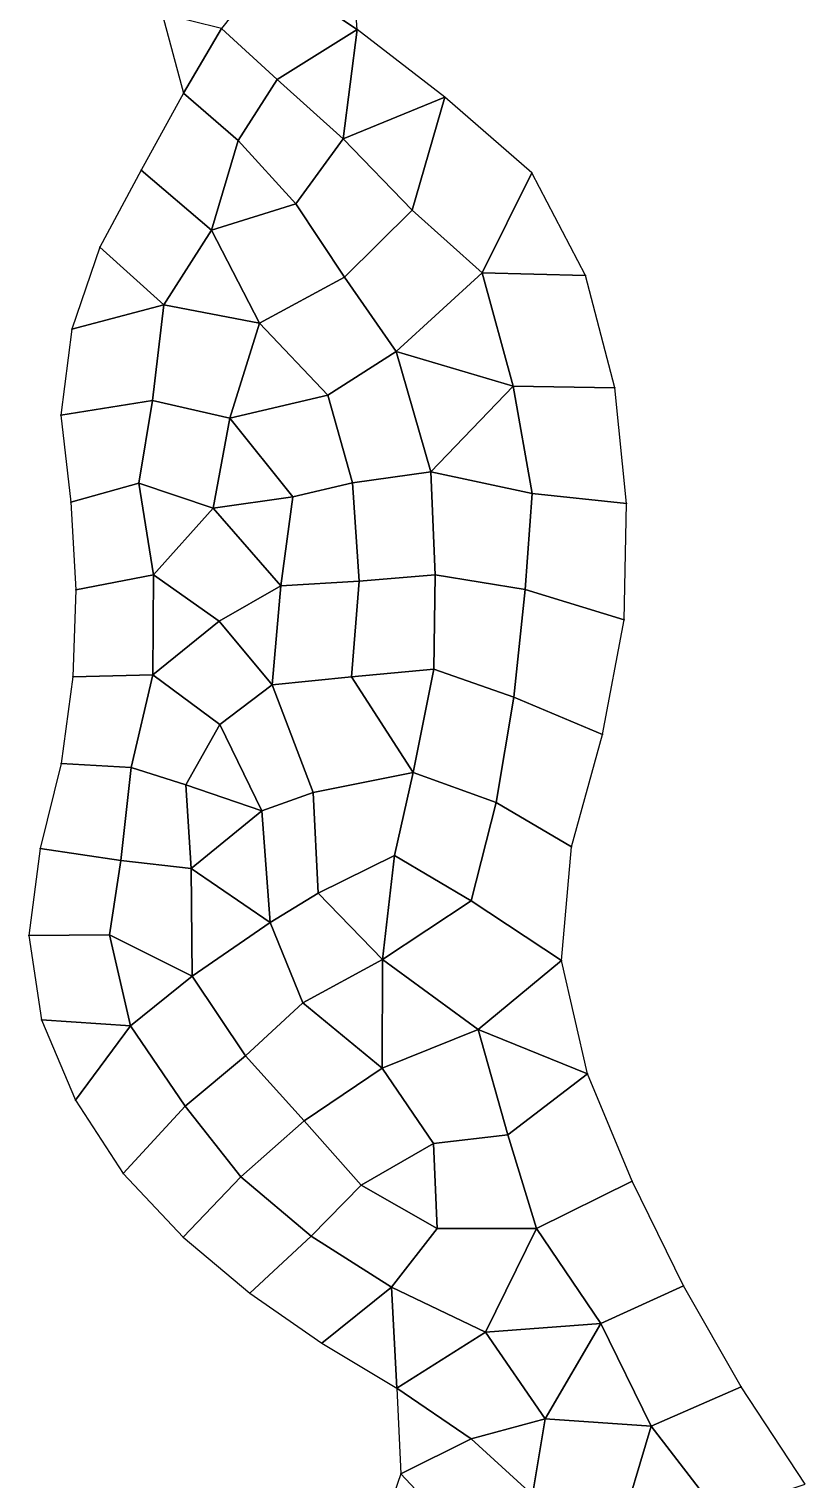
# Model space of a CAD drawing. Extents: x 380707 to 407438, y 6452841 to 6483357.
# Drawn here: x 391432 to 392230, y 6456323 to 6457813 of the extents above; entities that cross this region are included whole.
import ezdxf

# ---------------------------------------------------------------- set-up
doc = ezdxf.new("R2010")
doc.units = 0
for name, color, linetype in [('MESH_BOUND', 25, 'CONTINUOUS'), ('MESH_ELEMS', 18, 'CONTINUOUS'), ('MESH_NODES', 18, 'CONTINUOUS')]:
    doc.layers.add(name, color=color, linetype=linetype)

msp = doc.modelspace()

# ---------------------------------------------------------------- linework, layer by layer
at = {"layer": 'MESH_BOUND', "color": 25}
for points in [[(391769.619, 6457812.63, 2.616), (391761.075, 6457930.15, 1.83)], [(391569.168, 6457828.73, 2.028), (391590.957, 6457747.07, 2.725)], [(391860.075, 6457743.24, -0.376), (391769.619, 6457812.63, 2.616)], [(391590.957, 6457747.07, 2.725), (391547.592, 6457668.21, -0.428)], [(391949.509, 6457665.35, -2.216), (391860.075, 6457743.24, -0.376)], [(391547.592, 6457668.21, -0.428), (391505.054, 6457588.9, -1.624)], [(392004.7, 6457559.88, -0.343), (391949.509, 6457665.35, -2.216)], [(391505.054, 6457588.9, -1.624), (391476.249, 6457504.64, 0.621)], [(392034.814, 6457444.37, -0.334), (392004.7, 6457559.88, -0.343)], [(391476.249, 6457504.64, 0.621), (391464.858, 6457416.15, 1.753)], [(392046.735, 6457325.41, -0.332), (392034.814, 6457444.37, -0.334)], [(391464.858, 6457416.15, 1.753), (391475.124, 6457326.74, 2.16)], [(391475.124, 6457326.74, 2.16), (391480.243, 6457236.91, 1.731)], [(392044.223, 6457205.79, 0.083), (392046.735, 6457325.41, -0.332)], [(391480.243, 6457236.91, 1.731), (391477.12, 6457147.22, 1.438)], [(392022.254, 6457088.17, -0.094), (392044.223, 6457205.79, 0.083)], [(391477.12, 6457147.22, 1.438), (391465.128, 6457058.19, 0.897)], [(391990.2, 6456972.81, 0.885), (392022.254, 6457088.17, -0.094)], [(391465.128, 6457058.19, 0.897), (391443.6, 6456970.81, 0.46)], [(391443.6, 6456970.81, 0.46), (391432.132, 6456881.6, -0.197)], [(391980.072, 6456855.66, 1.055), (391990.2, 6456972.81, 0.885)], [(391432.132, 6456881.6, -0.197), (391445.153, 6456794.8, -0.263)], [(392006.789, 6456739.41, 0.625), (391980.072, 6456855.66, 1.055)], [(391445.153, 6456794.8, -0.263), (391479.86, 6456712.32, -0.283)], [(392052.685, 6456628.96, 0.688), (392006.789, 6456739.41, 0.625)], [(391479.86, 6456712.32, -0.283), (391529.015, 6456636.93, -0.134)], [(391529.015, 6456636.93, -0.134), (391590.659, 6456571.5, -0.002)], [(392105.332, 6456521.42, 0.875), (392052.685, 6456628.96, 0.688)], [(391590.659, 6456571.5, -0.002), (391659.372, 6456513.88, -0.172)], [(391659.372, 6456513.88, -0.172), (391733.327, 6456462.72, -0.328)], [(392164.892, 6456417.78, 0.761), (392105.332, 6456521.42, 0.875)], [(391733.327, 6456462.72, -0.328), (391810.434, 6456416.32, 0.841)], [(391810.434, 6456416.32, 0.841), (391814.806, 6456328.31, 1.8)], [(392230.43, 6456317.6, 0.763), (392164.892, 6456417.78, 0.761)], [(391814.806, 6456328.31, 1.8), (391786.217, 6456245.85, 0.796)]]:
    msp.add_polyline3d(points, dxfattribs=at)
at = {"layer": 'MESH_ELEMS', "color": 178}
for points in [[(391677.746, 6457874.12, -6.436), (391769.619, 6457812.63, 2.616), (391761.075, 6457930.15, 1.83), (391677.746, 6457874.12, -6.436)], [(391677.746, 6457874.12, -6.436), (391630.346, 6457813.67, -4.16), (391687.387, 6457761.37, -2.263), (391769.619, 6457812.63, 2.616)], [(391569.168, 6457828.73, 2.028), (391590.957, 6457747.07, 2.725), (391630.346, 6457813.67, -4.16), (391569.168, 6457828.73, 2.028)], [(391590.957, 6457747.07, 2.725), (391647.462, 6457698.47, -2.479), (391687.387, 6457761.37, -2.263), (391630.346, 6457813.67, -4.16)], [(391755.232, 6457700.37, -3.678), (391769.619, 6457812.63, 2.616), (391687.387, 6457761.37, -2.263), (391755.232, 6457700.37, -3.678)], [(391860.075, 6457743.24, -0.376), (391769.619, 6457812.63, 2.616), (391755.232, 6457700.37, -3.678), (391860.075, 6457743.24, -0.376)], [(391755.232, 6457700.37, -3.678), (391687.387, 6457761.37, -2.263), (391647.462, 6457698.47, -2.479), (391706.56, 6457633.32, -2.631)], [(391647.462, 6457698.47, -2.479), (391590.957, 6457747.07, 2.725), (391547.592, 6457668.21, -0.428), (391619.981, 6457606.55, -4.219)], [(391755.232, 6457700.37, -3.678), (391826.335, 6457626.98, -9.297), (391860.075, 6457743.24, -0.376), (391755.232, 6457700.37, -3.678)], [(391949.509, 6457665.35, -2.216), (391860.075, 6457743.24, -0.376), (391826.335, 6457626.98, -9.297), (391898.182, 6457562.64, -5.196)], [(391647.462, 6457698.47, -2.479), (391619.981, 6457606.55, -4.219), (391706.56, 6457633.32, -2.631), (391647.462, 6457698.47, -2.479)], [(391706.56, 6457633.32, -2.631), (391756.695, 6457558.18, -7.228), (391826.335, 6457626.98, -9.297), (391755.232, 6457700.37, -3.678)], [(391505.054, 6457588.9, -1.624), (391570.781, 6457529.58, -4.68), (391619.981, 6457606.55, -4.219), (391547.592, 6457668.21, -0.428)], [(391898.182, 6457562.64, -5.196), (392004.7, 6457559.88, -0.343), (391949.509, 6457665.35, -2.216), (391898.182, 6457562.64, -5.196)], [(391669.401, 6457510.73, -5.4), (391756.695, 6457558.18, -7.228), (391706.56, 6457633.32, -2.631), (391619.981, 6457606.55, -4.219)], [(391898.182, 6457562.64, -5.196), (391826.335, 6457626.98, -9.297), (391756.695, 6457558.18, -7.228), (391809.779, 6457481.86, -5.537)], [(391669.401, 6457510.73, -5.4), (391619.981, 6457606.55, -4.219), (391570.781, 6457529.58, -4.68), (391669.401, 6457510.73, -5.4)], [(391570.781, 6457529.58, -4.68), (391505.054, 6457588.9, -1.624), (391476.249, 6457504.64, 0.621), (391570.781, 6457529.58, -4.68)], [(391756.695, 6457558.18, -7.228), (391669.401, 6457510.73, -5.4), (391739.455, 6457436.91, -5.146), (391809.779, 6457481.86, -5.537)], [(391898.182, 6457562.64, -5.196), (391809.779, 6457481.86, -5.537), (391930.063, 6457446.11, -5.072), (391898.182, 6457562.64, -5.196)], [(392004.7, 6457559.88, -0.343), (391898.182, 6457562.64, -5.196), (391930.063, 6457446.11, -5.072), (392034.814, 6457444.37, -0.334)], [(391559.174, 6457431.29, -4.807), (391570.781, 6457529.58, -4.68), (391476.249, 6457504.64, 0.621), (391464.858, 6457416.15, 1.753)], [(391669.401, 6457510.73, -5.4), (391570.781, 6457529.58, -4.68), (391559.174, 6457431.29, -4.807), (391638.816, 6457413.03, -5.021)], [(391638.816, 6457413.03, -5.021), (391739.455, 6457436.91, -5.146), (391669.401, 6457510.73, -5.4), (391638.816, 6457413.03, -5.021)], [(391845.413, 6457358.2, -4.952), (391809.779, 6457481.86, -5.537), (391739.455, 6457436.91, -5.146), (391764.917, 6457346.72, -4.865)], [(391809.779, 6457481.86, -5.537), (391845.413, 6457358.2, -4.952), (391930.063, 6457446.11, -5.072), (391809.779, 6457481.86, -5.537)], [(391703.693, 6457332.45, -4.854), (391764.917, 6457346.72, -4.865), (391739.455, 6457436.91, -5.146), (391638.816, 6457413.03, -5.021)], [(391949.86, 6457335.94, -4.085), (391930.063, 6457446.11, -5.072), (391845.413, 6457358.2, -4.952), (391949.86, 6457335.94, -4.085)], [(392034.814, 6457444.37, -0.334), (391930.063, 6457446.11, -5.072), (391949.86, 6457335.94, -4.085), (392046.735, 6457325.41, -0.332)], [(391545.28, 6457346.51, -3.512), (391559.174, 6457431.29, -4.807), (391464.858, 6457416.15, 1.753), (391475.124, 6457326.74, 2.16)], [(391638.816, 6457413.03, -5.021), (391559.174, 6457431.29, -4.807), (391545.28, 6457346.51, -3.512), (391621.552, 6457320.66, -5.071)], [(391638.816, 6457413.03, -5.021), (391621.552, 6457320.66, -5.071), (391703.693, 6457332.45, -4.854), (391638.816, 6457413.03, -5.021)], [(391849.996, 6457252.04, -4.894), (391845.413, 6457358.2, -4.952), (391764.917, 6457346.72, -4.865), (391771.898, 6457245.6, -4.833)], [(391949.86, 6457335.94, -4.085), (391845.413, 6457358.2, -4.952), (391849.996, 6457252.04, -4.894), (391942.512, 6457237.18, -2.759)], [(391560.256, 6457252.04, -3.022), (391545.28, 6457346.51, -3.512), (391475.124, 6457326.74, 2.16), (391480.243, 6457236.91, 1.731)], [(391560.256, 6457252.04, -3.022), (391621.552, 6457320.66, -5.071), (391545.28, 6457346.51, -3.512), (391560.256, 6457252.04, -3.022)], [(391771.898, 6457245.6, -4.833), (391764.917, 6457346.72, -4.865), (391703.693, 6457332.45, -4.854), (391691.332, 6457241.01, -4.871)], [(391621.552, 6457320.66, -5.071), (391691.332, 6457241.01, -4.871), (391703.693, 6457332.45, -4.854), (391621.552, 6457320.66, -5.071)], [(392046.735, 6457325.41, -0.332), (391949.86, 6457335.94, -4.085), (391942.512, 6457237.18, -2.759), (392044.223, 6457205.79, 0.083)], [(391627.653, 6457204.66, -5.05), (391691.332, 6457241.01, -4.871), (391621.552, 6457320.66, -5.071), (391560.256, 6457252.04, -3.022)], [(391559.375, 6457149.25, -3.468), (391560.256, 6457252.04, -3.022), (391480.243, 6457236.91, 1.731), (391477.12, 6457147.22, 1.438)], [(391560.256, 6457252.04, -3.022), (391559.375, 6457149.25, -3.468), (391627.653, 6457204.66, -5.05), (391560.256, 6457252.04, -3.022)], [(391682.195, 6457139.16, -4.988), (391691.332, 6457241.01, -4.871), (391627.653, 6457204.66, -5.05), (391682.195, 6457139.16, -4.988)], [(391763.765, 6457147.43, -4.749), (391771.898, 6457245.6, -4.833), (391691.332, 6457241.01, -4.871), (391682.195, 6457139.16, -4.988)], [(391848.709, 6457155.34, -4.532), (391849.996, 6457252.04, -4.894), (391771.898, 6457245.6, -4.833), (391763.765, 6457147.43, -4.749)], [(391848.709, 6457155.34, -4.532), (391930.879, 6457126.51, -3.929), (391942.512, 6457237.18, -2.759), (391849.996, 6457252.04, -4.894)], [(392044.223, 6457205.79, 0.083), (391942.512, 6457237.18, -2.759), (391930.879, 6457126.51, -3.929), (392022.254, 6457088.17, -0.094)], [(391627.653, 6457204.66, -5.05), (391559.375, 6457149.25, -3.468), (391628.43, 6457098.54, -5.198), (391682.195, 6457139.16, -4.988)], [(391537.313, 6457054.03, -4.175), (391559.375, 6457149.25, -3.468), (391477.12, 6457147.22, 1.438), (391465.128, 6457058.19, 0.897)], [(391537.313, 6457054.03, -4.175), (391593.406, 6457036.34, -4.926), (391628.43, 6457098.54, -5.198), (391559.375, 6457149.25, -3.468)], [(391763.765, 6457147.43, -4.749), (391827.365, 6457048.89, -3.913), (391848.709, 6457155.34, -4.532), (391763.765, 6457147.43, -4.749)], [(391827.365, 6457048.89, -3.913), (391912.782, 6457018.04, -3.989), (391930.879, 6457126.51, -3.929), (391848.709, 6457155.34, -4.532)], [(391682.195, 6457139.16, -4.988), (391628.43, 6457098.54, -5.198), (391671.654, 6457009.49, -4.934), (391724.506, 6457028.49, -4.742)], [(391763.765, 6457147.43, -4.749), (391682.195, 6457139.16, -4.988), (391724.506, 6457028.49, -4.742), (391827.365, 6457048.89, -3.913)], [(392022.254, 6457088.17, -0.094), (391930.879, 6457126.51, -3.929), (391912.782, 6457018.04, -3.989), (391990.2, 6456972.81, 0.885)], [(391593.406, 6457036.34, -4.926), (391671.654, 6457009.49, -4.934), (391628.43, 6457098.54, -5.198), (391593.406, 6457036.34, -4.926)], [(391465.128, 6457058.19, 0.897), (391443.6, 6456970.81, 0.46), (391526.517, 6456958.44, -3.224), (391537.313, 6457054.03, -4.175)], [(391526.517, 6456958.44, -3.224), (391599.088, 6456950.23, -4.968), (391593.406, 6457036.34, -4.926), (391537.313, 6457054.03, -4.175)], [(391808.013, 6456963.71, -3.489), (391827.365, 6457048.89, -3.913), (391724.506, 6457028.49, -4.742), (391729.565, 6456924.87, -5.027)], [(391912.782, 6457018.04, -3.989), (391827.365, 6457048.89, -3.913), (391808.013, 6456963.71, -3.489), (391887.067, 6456917.06, -1.898)], [(391599.088, 6456950.23, -4.968), (391671.654, 6457009.49, -4.934), (391593.406, 6457036.34, -4.926), (391599.088, 6456950.23, -4.968)], [(391729.565, 6456924.87, -5.027), (391724.506, 6457028.49, -4.742), (391671.654, 6457009.49, -4.934), (391680.11, 6456894.92, -4.972)], [(391990.2, 6456972.81, 0.885), (391912.782, 6457018.04, -3.989), (391887.067, 6456917.06, -1.898), (391980.072, 6456855.66, 1.055)], [(391680.11, 6456894.92, -4.972), (391671.654, 6457009.49, -4.934), (391599.088, 6456950.23, -4.968), (391680.11, 6456894.92, -4.972)], [(391515.114, 6456882.07, -4.352), (391526.517, 6456958.44, -3.224), (391443.6, 6456970.81, 0.46), (391432.132, 6456881.6, -0.197)], [(391599.088, 6456950.23, -4.968), (391526.517, 6456958.44, -3.224), (391515.114, 6456882.07, -4.352), (391599.94, 6456839.59, -4.643)], [(391795.807, 6456856.73, -4.775), (391808.013, 6456963.71, -3.489), (391729.565, 6456924.87, -5.027), (391795.807, 6456856.73, -4.775)], [(391795.807, 6456856.73, -4.775), (391887.067, 6456917.06, -1.898), (391808.013, 6456963.71, -3.489), (391795.807, 6456856.73, -4.775)], [(391599.088, 6456950.23, -4.968), (391599.94, 6456839.59, -4.643), (391680.11, 6456894.92, -4.972), (391599.088, 6456950.23, -4.968)], [(391729.565, 6456924.87, -5.027), (391680.11, 6456894.92, -4.972), (391713.676, 6456812.18, -4.951), (391795.807, 6456856.73, -4.775)], [(391894.037, 6456784.82, -4.285), (391980.072, 6456855.66, 1.055), (391887.067, 6456917.06, -1.898), (391795.807, 6456856.73, -4.775)], [(391515.114, 6456882.07, -4.352), (391432.132, 6456881.6, -0.197), (391445.153, 6456794.8, -0.263), (391536.445, 6456788.65, -4.273)], [(391599.94, 6456839.59, -4.643), (391515.114, 6456882.07, -4.352), (391536.445, 6456788.65, -4.273), (391599.94, 6456839.59, -4.643)], [(391599.94, 6456839.59, -4.643), (391654.96, 6456757.7, -4.515), (391713.676, 6456812.18, -4.951), (391680.11, 6456894.92, -4.972)], [(391795.547, 6456745.25, -4.81), (391795.807, 6456856.73, -4.775), (391713.676, 6456812.18, -4.951), (391795.547, 6456745.25, -4.81)], [(391795.807, 6456856.73, -4.775), (391795.547, 6456745.25, -4.81), (391894.037, 6456784.82, -4.285), (391795.807, 6456856.73, -4.775)], [(391980.072, 6456855.66, 1.055), (391894.037, 6456784.82, -4.285), (392006.789, 6456739.41, 0.625), (391980.072, 6456855.66, 1.055)], [(391536.445, 6456788.65, -4.273), (391592.713, 6456706.25, -4.192), (391654.96, 6456757.7, -4.515), (391599.94, 6456839.59, -4.643)], [(391715.326, 6456691.15, -4.053), (391795.547, 6456745.25, -4.81), (391713.676, 6456812.18, -4.951), (391654.96, 6456757.7, -4.515)], [(391445.153, 6456794.8, -0.263), (391479.86, 6456712.32, -0.283), (391536.445, 6456788.65, -4.273), (391445.153, 6456794.8, -0.263)], [(391479.86, 6456712.32, -0.283), (391529.015, 6456636.93, -0.134), (391592.713, 6456706.25, -4.192), (391536.445, 6456788.65, -4.273)], [(391924.877, 6456676.71, -1.558), (391894.037, 6456784.82, -4.285), (391795.547, 6456745.25, -4.81), (391848.32, 6456667.82, -5.296)], [(391894.037, 6456784.82, -4.285), (391924.877, 6456676.71, -1.558), (392006.789, 6456739.41, 0.625), (391894.037, 6456784.82, -4.285)], [(391654.96, 6456757.7, -4.515), (391592.713, 6456706.25, -4.192), (391649.899, 6456633.42, -2.905), (391715.326, 6456691.15, -4.053)], [(391848.32, 6456667.82, -5.296), (391795.547, 6456745.25, -4.81), (391715.326, 6456691.15, -4.053), (391773.84, 6456625.07, -2.645)], [(391924.877, 6456676.71, -1.558), (391954.331, 6456580.38, -3.143), (392052.685, 6456628.96, 0.688), (392006.789, 6456739.41, 0.625)], [(391529.015, 6456636.93, -0.134), (391590.659, 6456571.5, -0.002), (391649.899, 6456633.42, -2.905), (391592.713, 6456706.25, -4.192)], [(391722.58, 6456572.45, -2.45), (391773.84, 6456625.07, -2.645), (391715.326, 6456691.15, -4.053), (391649.899, 6456633.42, -2.905)], [(391924.877, 6456676.71, -1.558), (391848.32, 6456667.82, -5.296), (391851.857, 6456580.45, -4.785), (391954.331, 6456580.38, -3.143)], [(391851.857, 6456580.45, -4.785), (391848.32, 6456667.82, -5.296), (391773.84, 6456625.07, -2.645), (391851.857, 6456580.45, -4.785)], [(391649.899, 6456633.42, -2.905), (391590.659, 6456571.5, -0.002), (391659.372, 6456513.88, -0.172), (391722.58, 6456572.45, -2.45)], [(392020.244, 6456482.76, -4.195), (392105.332, 6456521.42, 0.875), (392052.685, 6456628.96, 0.688), (391954.331, 6456580.38, -3.143)], [(391805.189, 6456520.02, -4.04), (391851.857, 6456580.45, -4.785), (391773.84, 6456625.07, -2.645), (391722.58, 6456572.45, -2.45)], [(391733.327, 6456462.72, -0.328), (391805.189, 6456520.02, -4.04), (391722.58, 6456572.45, -2.45), (391659.372, 6456513.88, -0.172)], [(391851.857, 6456580.45, -4.785), (391805.189, 6456520.02, -4.04), (391901.737, 6456473.93, -4.496), (391954.331, 6456580.38, -3.143)], [(391901.737, 6456473.93, -4.496), (392020.244, 6456482.76, -4.195), (391954.331, 6456580.38, -3.143), (391901.737, 6456473.93, -4.496)], [(391733.327, 6456462.72, -0.328), (391810.434, 6456416.32, 0.841), (391805.189, 6456520.02, -4.04), (391733.327, 6456462.72, -0.328)], [(391901.737, 6456473.93, -4.496), (391805.189, 6456520.02, -4.04), (391810.434, 6456416.32, 0.841), (391901.737, 6456473.93, -4.496)], [(392105.332, 6456521.42, 0.875), (392020.244, 6456482.76, -4.195), (392072.009, 6456377.09, -4.24), (392164.892, 6456417.78, 0.761)], [(391901.737, 6456473.93, -4.496), (391963.11, 6456384.76, -4.566), (392020.244, 6456482.76, -4.195), (391901.737, 6456473.93, -4.496)], [(391963.11, 6456384.76, -4.566), (392072.009, 6456377.09, -4.24), (392020.244, 6456482.76, -4.195), (391963.11, 6456384.76, -4.566)], [(391887.02, 6456364.36, -3.59), (391963.11, 6456384.76, -4.566), (391901.737, 6456473.93, -4.496), (391810.434, 6456416.32, 0.841)], [(391887.02, 6456364.36, -3.59), (391810.434, 6456416.32, 0.841), (391814.806, 6456328.31, 1.8), (391887.02, 6456364.36, -3.59)], [(392164.892, 6456417.78, 0.761), (392072.009, 6456377.09, -4.24), (392140.923, 6456287.72, -4.08), (392230.43, 6456317.6, 0.763)], [(391950.224, 6456306.53, -4.014), (391963.11, 6456384.76, -4.566), (391887.02, 6456364.36, -3.59), (391950.224, 6456306.53, -4.014)], [(392038.07, 6456263.45, -4.511), (392072.009, 6456377.09, -4.24), (391963.11, 6456384.76, -4.566), (391950.224, 6456306.53, -4.014)], [(392072.009, 6456377.09, -4.24), (392038.07, 6456263.45, -4.511), (392140.923, 6456287.72, -4.08), (392072.009, 6456377.09, -4.24)], [(391887.02, 6456364.36, -3.59), (391814.806, 6456328.31, 1.8), (391870.941, 6456268.22, -4.635), (391950.224, 6456306.53, -4.014)], [(391814.806, 6456328.31, 1.8), (391786.217, 6456245.85, 0.796), (391870.941, 6456268.22, -4.635), (391814.806, 6456328.31, 1.8)]]:
    msp.add_3dface(points, dxfattribs=at)
at = {"layer": 'MESH_NODES', "color": 18}
for p in [(391769.619, 6457812.63, 2.616), (391687.387, 6457761.37, -2.263), (391590.957, 6457747.07, 2.725), (391860.075, 6457743.24, -0.376), (391647.462, 6457698.47, -2.479), (391755.232, 6457700.37, -3.678), (391547.592, 6457668.21, -0.428), (391949.509, 6457665.35, -2.216), (391706.56, 6457633.32, -2.631), (391826.335, 6457626.98, -9.297), (391619.981, 6457606.55, -4.219), (391505.054, 6457588.9, -1.624), (391756.695, 6457558.18, -7.228), (391898.182, 6457562.64, -5.196), (392004.7, 6457559.88, -0.343), (391570.781, 6457529.58, -4.68), (391669.401, 6457510.73, -5.4), (391476.249, 6457504.64, 0.621), (391809.779, 6457481.86, -5.537), (391739.455, 6457436.91, -5.146), (391930.063, 6457446.11, -5.072), (392034.814, 6457444.37, -0.334), (391559.174, 6457431.29, -4.807), (391464.858, 6457416.15, 1.753), (391638.816, 6457413.03, -5.021), (391845.413, 6457358.2, -4.952), (391545.28, 6457346.51, -3.512), (391764.917, 6457346.72, -4.865), (391703.693, 6457332.45, -4.854), (391949.86, 6457335.94, -4.085), (391475.124, 6457326.74, 2.16), (391621.552, 6457320.66, -5.071), (392046.735, 6457325.41, -0.332), (391560.256, 6457252.04, -3.022), (391691.332, 6457241.01, -4.871), (391771.898, 6457245.6, -4.833), (391849.996, 6457252.04, -4.894), (391480.243, 6457236.91, 1.731), (391942.512, 6457237.18, -2.759), (391627.653, 6457204.66, -5.05), (392044.223, 6457205.79, 0.083), (391559.375, 6457149.25, -3.468), (391848.709, 6457155.34, -4.532), (391477.12, 6457147.22, 1.438), (391682.195, 6457139.16, -4.988), (391763.765, 6457147.43, -4.749), (391930.879, 6457126.51, -3.929), (391628.43, 6457098.54, -5.198), (392022.254, 6457088.17, -0.094), (391465.128, 6457058.19, 0.897), (391537.313, 6457054.03, -4.175), (391827.365, 6457048.89, -3.913), (391593.406, 6457036.34, -4.926), (391724.506, 6457028.49, -4.742), (391912.782, 6457018.04, -3.989), (391671.654, 6457009.49, -4.934), (391443.6, 6456970.81, 0.46), (391990.2, 6456972.81, 0.885), (391526.517, 6456958.44, -3.224), (391808.013, 6456963.71, -3.489), (391599.088, 6456950.23, -4.968), (391729.565, 6456924.87, -5.027), (391887.067, 6456917.06, -1.898), (391432.132, 6456881.6, -0.197), (391515.114, 6456882.07, -4.352), (391680.11, 6456894.92, -4.972), (391795.807, 6456856.73, -4.775), (391980.072, 6456855.66, 1.055), (391599.94, 6456839.59, -4.643), (391713.676, 6456812.18, -4.951), (391445.153, 6456794.8, -0.263), (391536.445, 6456788.65, -4.273), (391894.037, 6456784.82, -4.285), (391654.96, 6456757.7, -4.515), (391795.547, 6456745.25, -4.81), (392006.789, 6456739.41, 0.625), (391479.86, 6456712.32, -0.283), (391592.713, 6456706.25, -4.192), (391715.326, 6456691.15, -4.053), (391924.877, 6456676.71, -1.558), (391848.32, 6456667.82, -5.296), (391529.015, 6456636.93, -0.134), (391649.899, 6456633.42, -2.905), (392052.685, 6456628.96, 0.688), (391773.84, 6456625.07, -2.645), (391590.659, 6456571.5, -0.002), (391722.58, 6456572.45, -2.45), (391851.857, 6456580.45, -4.785), (391954.331, 6456580.38, -3.143), (391659.372, 6456513.88, -0.172), (391805.189, 6456520.02, -4.04), (392105.332, 6456521.42, 0.875), (392020.244, 6456482.76, -4.195), (391901.737, 6456473.93, -4.496), (391733.327, 6456462.72, -0.328), (391810.434, 6456416.32, 0.841), (392164.892, 6456417.78, 0.761), (391963.11, 6456384.76, -4.566), (392072.009, 6456377.09, -4.24), (391887.02, 6456364.36, -3.59), (391814.806, 6456328.31, 1.8)]:
    msp.add_point(p, dxfattribs=at)

doc.saveas('drawing.dxf')
